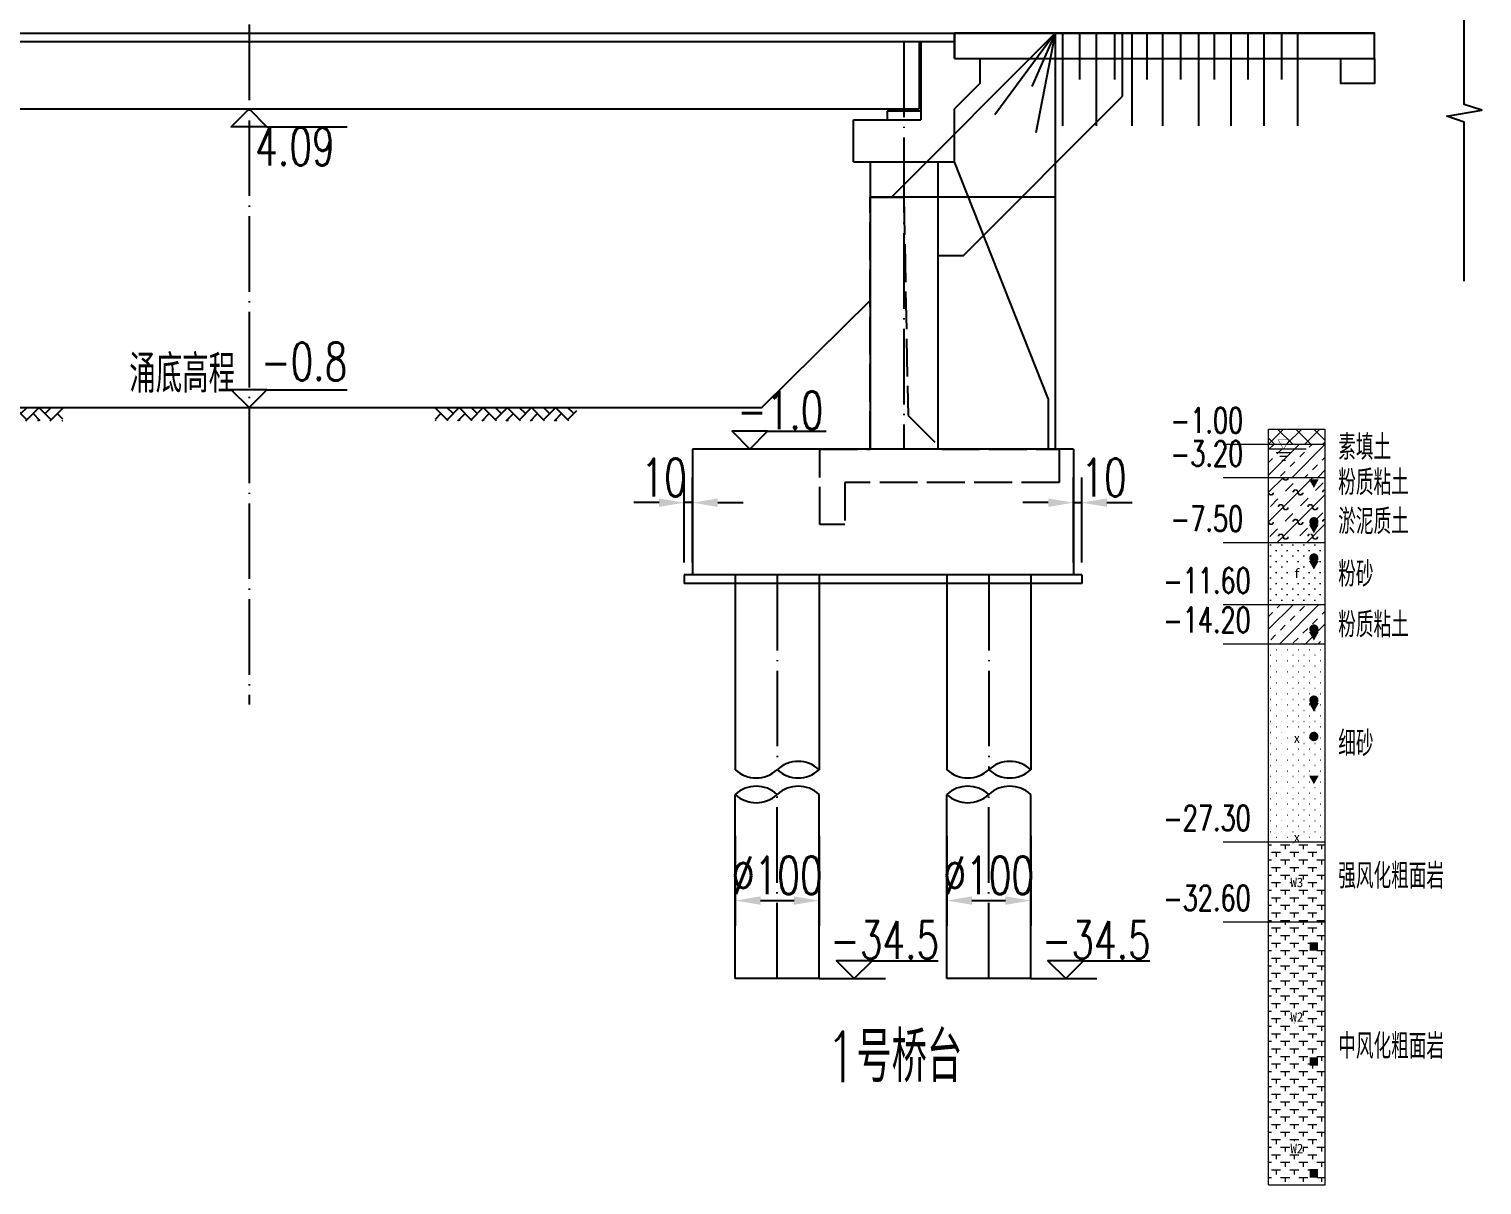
# Model space of a CAD drawing. Header units: millimetres. Extents: x -51 to 12129, y -1309 to -715.
# Drawn here: x 71.5 to 186.8, y -869.6 to -777.8 of the extents above; entities that cross this region are included whole.
import ezdxf
from ezdxf.enums import TextEntityAlignment as Align

# ---------------------------------------------------------------- set-up
doc = ezdxf.new("R2010")
doc.units = ezdxf.units.MM
doc.header["$LTSCALE"] = 0.25
doc.linetypes.add('ACAD_ISO02W100', pattern=[15, 12, -3])
doc.linetypes.add('ACAD_ISO04W100', pattern=[30, 24, -3, 0, -3])
doc.layers.add('zhubase', color=7, linetype='Continuous', lineweight=0)
doc.layers.add('分层图例', color=7, linetype='Continuous', lineweight=13)
for name, color, linetype in [('中心线', 3, 'ACAD_ISO04W100'), ('尺寸标注', 2, 'Continuous'), ('文字', 7, 'Continuous'), ('文字字符', 7, 'Continuous'), ('标注', 4, 'Continuous'), ('次轮廓线', 7, 'Continuous'), ('虚线', 2, 'ACAD_ISO02W100'), ('轮廓线', 1, 'Continuous')]:
    doc.layers.add(name, color=color, linetype=linetype)
doc.styles.add('KT_宋体', font='宋体', dxfattribs={"height": 3})
doc.styles.get("Standard").update_dxf_attribs({"font": 'simplex1.shx', "width": 0.7, "bigfont": 'hztxt.shx'})
doc.dimstyles.new('比例1：150', dxfattribs={"dimtxt": 3, "dimasz": 2, "dimexe": 2, "dimexo": 1, "dimgap": 0.5, "dimtad": 1, "dimlfac": 15, "dimzin": 13, "dimdsep": 46, "dimtxsty": 'Standard', "dimcen": -0.09, "dimclrd": 256, "dimclre": 256, "dimclrt": 7, "dimaunit": 1, "dimadec": 0, "dimazin": 2, "dimtfac": 0.0005, "dimtix": 1, "dimtmove": 2, "dimatfit": 3, "dimfxl": 0, "dimtolj": 1, "dimtzin": 13, "dimarcsym": 0})
pattern_1 = [(45, (154.266, -869.5982), (-1.018234, 1.018234), []), (45, (155.2843, -869.5982), (-1.018234, 1.018234), [0.54, -0.54])]
pattern_2 = [(0, (154.266, -869.59816), (0.438, 0.438), [0.0219, -0.8541]), (0, (154.266, -869.57626), (0.438, 0.438), [0.0219, -0.8541])]
pattern_3 = [(0, (154.266, -869.59816), (0.72, 0.6), [0.72, -0.72]), (270, (154.626, -869.5982), (1.44, -3e-16), [0.36, -0.84]), (270, (155.346, -868.9982), (1.44, -3e-16), [0.36, -0.84])]

# ---------------------------------------------------------------- blocks, each defined once
blk = doc.blocks.new('*D1258')
at = {"layer": 'Defpoints', "color": 0}
for p in [(123.48, -815.44), (123.48, -821.18), (124.14, -821.18)]:
    blk.add_point(p, dxfattribs=at)
at = {"layer": '标注', "lineweight": -2}
for p, q in [((123.48, -820.18), (123.48, -813.44)), ((124.14, -820.18), (124.14, -813.44)), ((121.48, -815.44), (119.48, -815.44)), ((124.14, -815.44), (123.48, -815.44)), ((126.14, -815.44), (128.14, -815.44))]:
    blk.add_line(p, q, dxfattribs=at)
at = {"layer": '标注'}
for points in [[(121.48, -815.11), (121.48, -815.78), (123.48, -815.44)], [(126.14, -815.11), (126.14, -815.78), (124.14, -815.44)]]:
    blk.add_solid(points, dxfattribs=at)
at = {"layer": '标注', "color": 7, "insert": (121.88, -813.44), "char_height": 3, "attachment_point": 5}
blk.add_mtext('\\A1;10', dxfattribs=at)
blk = doc.blocks.new('*D1205')
at = {"layer": 'Defpoints', "color": 0}
for p in [(155.03, -815.44), (154.37, -821.18), (155.03, -821.18)]:
    blk.add_point(p, dxfattribs=at)
at = {"layer": '标注', "lineweight": -2}
for p, q in [((154.37, -820.18), (154.37, -813.44)), ((155.03, -820.18), (155.03, -813.44)), ((152.37, -815.44), (150.37, -815.44)), ((154.37, -815.44), (155.03, -815.44)), ((157.03, -815.44), (159.03, -815.44))]:
    blk.add_line(p, q, dxfattribs=at)
at = {"layer": '标注'}
for points in [[(152.37, -815.11), (152.37, -815.78), (154.37, -815.44)], [(157.03, -815.11), (157.03, -815.78), (155.03, -815.44)]]:
    blk.add_solid(points, dxfattribs=at)
at = {"layer": '标注', "color": 7, "insert": (156.8, -813.44), "char_height": 3, "attachment_point": 5}
blk.add_mtext('\\A1;10', dxfattribs=at)
blk = doc.blocks.new('*D1208')
at = {"layer": 'Defpoints', "color": 0}
for p in [(127.53, -840.9), (134.19, -840.9), (134.19, -847.03)]:
    blk.add_point(p, dxfattribs=at)
at = {"layer": '标注', "lineweight": -2}
for p, q in [((127.53, -841.9), (127.53, -849.03)), ((134.19, -841.9), (134.19, -849.03)), ((129.53, -847.03), (132.19, -847.03))]:
    blk.add_line(p, q, dxfattribs=at)
at = {"layer": '标注'}
for points in [[(129.53, -846.69), (129.53, -847.36), (127.53, -847.03)], [(132.19, -846.69), (132.19, -847.36), (134.19, -847.03)]]:
    blk.add_solid(points, dxfattribs=at)
at = {"layer": '标注', "color": 7, "insert": (130.86, -845.03), "char_height": 3, "attachment_point": 5}
blk.add_mtext('\\A1;%%C100', dxfattribs=at)
blk = doc.blocks.new('*D1209')
at = {"layer": 'Defpoints', "color": 0}
for p in [(144.32, -840.9), (150.98, -840.9), (150.98, -847.03)]:
    blk.add_point(p, dxfattribs=at)
at = {"layer": '标注', "lineweight": -2}
for p, q in [((144.32, -841.9), (144.32, -849.03)), ((150.98, -841.9), (150.98, -849.03)), ((146.32, -847.03), (148.98, -847.03))]:
    blk.add_line(p, q, dxfattribs=at)
at = {"layer": '标注'}
for points in [[(146.32, -846.69), (146.32, -847.36), (144.32, -847.03)], [(148.98, -846.69), (148.98, -847.36), (150.98, -847.03)]]:
    blk.add_solid(points, dxfattribs=at)
at = {"layer": '标注', "color": 7, "insert": (147.65, -845.03), "char_height": 3, "attachment_point": 5}
blk.add_mtext('\\A1;%%C100', dxfattribs=at)

msp = doc.modelspace()

# ---------------------------------------------------------------- hatches: boundary and pattern name
at = {"layer": '分层图例'}
h = msp.add_hatch(dxfattribs=at)
h.set_pattern_fill('素填土', scale=0.09, style=0)
h.set_pattern_definition([(45, (154.266, -869.5982), (-0.720019, 0.720019), []), (135, (155.706, -869.5982), (-0.720019, -0.720019), [])])
h.paths.add_polyline_path([(169.86598, -810.79816), (169.86598, -809.59816), (174.36598, -809.59816), (174.36598, -810.79816)], flags=0)
h = msp.add_hatch(dxfattribs=at)
h.set_pattern_fill('粉质粘土', scale=0.09, style=0)
h.set_pattern_definition(pattern_1)
h.paths.add_polyline_path([(169.86598, -813.43816), (169.86598, -810.79816), (174.36598, -810.79816), (174.36598, -813.43816)], flags=0)
h = msp.add_hatch(dxfattribs=at)
h.set_pattern_fill('淤泥质粉质粘土', scale=0.039, style=0)
h.set_pattern_definition([(45, (154.2777, -869.5316), (1e-16, 2.339647), [0, -1.65438]), (45, (154.2921, -869.5007), (1e-16, 2.339647), [0, -1.65438]), (45, (154.3245, -869.4617), (1e-16, 2.339647), [0, -1.65438]), (45, (154.3635, -869.4293), (1e-16, 2.339647), [0, -1.65438]), (45, (154.4122, -869.4094), (1e-16, 2.339647), [0, -1.65438]), (45, (154.461, -869.4032), (1e-16, 2.339647), [0, -1.65438]), (45, (154.5097, -869.4094), (1e-16, 2.339647), [0, -1.65438]), (45, (154.5585, -869.4293), (1e-16, 2.339647), [0, -1.65438]), (45, (154.5975, -869.4617), (1e-16, 2.339647), [0, -1.65438]), (45, (154.6299, -869.5007), (1e-16, 2.339647), [0, -1.65438]), (45, (154.6443, -869.5316), (1e-16, 2.339647), [0, -1.65438]), (45, (154.656, -869.5982), (1e-16, 2.339647), [0, -1.65438]), (45, (154.6677, -869.6647), (1e-16, 2.339647), [0, -1.65438]), (45, (154.6821, -869.6957), (1e-16, 2.339647), [0, -1.65438]), (45, (154.7145, -869.7347), (1e-16, 2.339647), [0, -1.65438]), (45, (154.7535, -869.767), (1e-16, 2.339647), [0, -1.65438]), (45, (154.8022, -869.787), (1e-16, 2.339647), [0, -1.65438]), (45, (154.851, -869.7932), (1e-16, 2.339647), [0, -1.65438]), (45, (154.8997, -869.787), (1e-16, 2.339647), [0, -1.65438]), (45, (154.9485, -869.767), (1e-16, 2.339647), [0, -1.65438]), (45, (154.9875, -869.7347), (1e-16, 2.339647), [0, -1.65438]), (45, (155.0199, -869.6957), (1e-16, 2.339647), [0, -1.65438]), (45, (155.0343, -869.6647), (1e-16, 2.339647), [0, -1.65438]), (45, (154.656, -869.5982), (-1.169823, 1.169823), []), (45, (155.9204, -869.5982), (-1.169823, 1.169823), [0.858, -0.858])])
h.paths.add_polyline_path([(169.86598, -818.59816), (169.86598, -813.43816), (174.36598, -813.43816), (174.36598, -818.59816)], flags=0)
h = msp.add_hatch(dxfattribs=at)
h.set_pattern_fill('粉砂', scale=0.1095, style=0)
h.set_pattern_definition([(0, (154.266, -869.59816), (0.438, 0.438), [0, -0.876])])
h.paths.add_polyline_path([(169.86598, -823.51816), (169.86598, -818.59816), (174.36598, -818.59816), (174.36598, -823.51816)])
h.paths.add_polyline_path([(171.6941, -820.53316), (172.53785, -820.53316), (172.53785, -821.58316), (171.6941, -821.58316)], flags=16)
h = msp.add_hatch(dxfattribs=at)
h.set_pattern_fill('粉质粘土', scale=0.09, style=0)
h.set_pattern_definition(pattern_1)
h.paths.add_polyline_path([(169.86598, -826.63816), (169.86598, -823.51816), (174.36598, -823.51816), (174.36598, -826.63816)], flags=0)
h = msp.add_hatch(dxfattribs=at)
h.set_pattern_fill('细砂', scale=0.1095, style=0)
h.set_pattern_definition(pattern_2)
h.paths.add_polyline_path([(169.86598, -841.63816), (169.86598, -826.63816), (174.36598, -826.63816), (174.36598, -841.63816)])
h.paths.add_polyline_path([(171.6941, -833.61316), (172.53785, -833.61316), (172.53785, -834.66316), (171.6941, -834.66316)], flags=16)
h = msp.add_hatch(dxfattribs=at)
h.set_pattern_fill('细砂', scale=0.1095, style=0)
h.set_pattern_definition(pattern_2)
h.paths.add_polyline_path([(169.86598, -842.35816), (169.86598, -841.63816), (174.36598, -841.63816), (174.36598, -842.35816)])
h.paths.add_polyline_path([(171.6941, -841.47316), (172.53785, -841.47316), (172.53785, -842.52316), (171.6941, -842.52316)])
h = msp.add_hatch(dxfattribs=at)
h.set_pattern_fill('粗面岩', scale=0.06, style=0)
h.set_pattern_definition(pattern_3)
h.paths.add_polyline_path([(169.86598, -848.71816), (169.86598, -842.35816), (174.36598, -842.35816), (174.36598, -848.71816)])
h.paths.add_polyline_path([(171.63598, -845.01316), (172.59598, -845.01316), (172.59598, -846.06316), (171.63598, -846.06316)], flags=16)
h = msp.add_hatch(dxfattribs=at)
h.set_pattern_fill('粗面岩', scale=0.06, style=0)
h.set_pattern_definition(pattern_3)
h.paths.add_polyline_path([(169.86598, -863.71816), (169.86598, -848.71816), (174.36598, -848.71816), (174.36598, -863.71816)])
h.paths.add_polyline_path([(171.63598, -855.69316), (172.59598, -855.69316), (172.59598, -856.74316), (171.63598, -856.74316)], flags=16)
h = msp.add_hatch(dxfattribs=at)
h.set_pattern_fill('粗面岩', scale=0.06, style=0)
h.set_pattern_definition(pattern_3)
h.paths.add_polyline_path([(169.86598, -869.59816), (169.86598, -863.71816), (174.36598, -863.71816), (174.36598, -869.59816)])
h.paths.add_polyline_path([(171.63598, -866.13316), (172.59598, -866.13316), (172.59598, -867.18316), (171.63598, -867.18316)], flags=16)
at = {"layer": '虚线'}
h = msp.add_hatch(dxfattribs=at)
h.set_pattern_fill('AR-HBONE', color=256, scale=0.006667, style=0)
h.set_pattern_definition([(45, (-80.5373, -361.04064), (9e-17, 0.957894), [2.032, -0.6773333]), (135, (-80.05836, -360.5617), (9e-17, 0.957894), [2.032, -0.6773333])])
h.paths.add_polyline_path([(74.12886, -807.88935), (62.89086, -807.88935), (62.89086, -808.94215), (74.12886, -808.94215)])
h = msp.add_hatch(dxfattribs=at)
h.set_pattern_fill('AR-HBONE', color=256, scale=0.006667, style=0)
h.set_pattern_definition([(135, (258.3794, -361.04064), (-9e-17, 0.957894), [2.032, -0.6773333]), (45, (257.90046, -360.5617), (-9e-17, 0.957894), [2.032, -0.6773333])])
h.paths.add_polyline_path([(103.71324, -807.88935), (114.95124, -807.88935), (114.95124, -808.94215), (103.71324, -808.94215)])

# ---------------------------------------------------------------- linework, layer by layer
for p, q in [((139.92105, -791.18268), (152.92105, -778.18268)), ((139.92105, -791.18268), (152.92105, -778.18268)), ((152.92105, -778.18268), (152.92105, -811.18268)), ((152.92105, -778.18268), (152.92105, -811.18268)), ((90.33526, -785.59689), (96.7202, -785.59689)), ((152.92105, -791.18268), (138.25438, -791.18268)), ((152.92105, -791.18268), (138.25438, -791.18268)), ((90.33526, -806.47513), (96.7202, -806.47513)), ((130.09472, -809.76847), (134.73115, -809.76847)), ((138.38831, -851.79797), (143.64651, -851.79797)), ((155.18017, -851.79797), (160.43838, -851.79797))]:
    msp.add_line(p, q)
at = {"color": 7, "lineweight": 13}
for p, q in [((169.86598, -869.59816), (169.86598, -809.59816)), ((169.86598, -809.59816), (174.36598, -809.59816)), ((174.36598, -869.59816), (174.36598, -809.59816))]:
    msp.add_line(p, q, dxfattribs=at)
at = {"ltscale": 2}
msp.add_lwpolyline([(185.40949, -797.86601), (185.40949, -785.23268), (184.00949, -784.76601), (186.80949, -784.29935), (185.40949, -783.83268), (185.40949, -771.19935)], dxfattribs=at)
at = {"layer": 'zhubase', "color": 7}
for p, q in [((166.26598, -810.79816), (169.86598, -810.79816)), ((166.26598, -813.43816), (169.86598, -813.43816)), ((166.26598, -818.59816), (169.86598, -818.59816)), ((166.26598, -823.51816), (169.86598, -823.51816)), ((166.26598, -826.63816), (169.86598, -826.63816)), ((166.26598, -842.35816), (169.86598, -842.35816)), ((166.26598, -848.71816), (169.86598, -848.71816))]:
    msp.add_line(p, q, dxfattribs=at)
at = {"layer": 'zhubase', "color": 7, "lineweight": 13}
for p, q in [((169.86598, -811.15816), (172.86598, -811.15816)), ((170.46598, -811.45816), (171.66598, -811.45816)), ((170.76598, -811.75816), (171.36598, -811.75816)), ((170.91598, -812.05816), (171.21598, -812.05816))]:
    msp.add_line(p, q, dxfattribs=at)
at = {"layer": '中心线'}
for p, q in [((88.92105, -777.49925), (88.92105, -831.45102)), ((140.92105, -778.84935), (140.92105, -811.18268)), ((130.85845, -821.18268), (130.85845, -836.19665)), ((147.65032, -821.18268), (147.65032, -836.63819)), ((130.85845, -853.21218), (130.85845, -838.60421)), ((147.65032, -853.21218), (147.65032, -838.60421))]:
    msp.add_line(p, q, dxfattribs=at)
at = {"layer": '分层图例', "color": 7, "lineweight": 13}
for p, q in [((169.86598, -810.79816), (174.36598, -810.79816)), ((169.86598, -813.43816), (174.36598, -813.43816)), ((169.86598, -818.59816), (174.36598, -818.59816)), ((169.86598, -823.51816), (174.36598, -823.51816)), ((169.86598, -826.63816), (174.36598, -826.63816)), ((169.86598, -842.35816), (174.36598, -842.35816)), ((169.86598, -848.71816), (174.36598, -848.71816)), ((169.86598, -869.59816), (174.36598, -869.59816))]:
    msp.add_line(p, q, dxfattribs=at)
at = {"layer": '尺寸标注', "linetype": 'Continuous'}
for p, q in [((152.92105, -778.18268), (148.14322, -784.66177)), ((152.92105, -778.18268), (151.06852, -782.39667)), ((152.92105, -778.18268), (151.37728, -786.08351)), ((153.5031, -778.18474), (153.5031, -785.52284)), ((154.86483, -778.18371), (154.86483, -781.85276)), ((156.17639, -778.18474), (156.17639, -785.52284)), ((157.62324, -778.18474), (157.62324, -781.85379)), ((159.00233, -778.18474), (159.00233, -785.52284)), ((160.19816, -778.18371), (160.19816, -781.85276)), ((161.45527, -778.18474), (161.45527, -785.52284)), ((162.86851, -778.18474), (162.86851, -781.85379)), ((164.31536, -778.18474), (164.31536, -785.52284)), ((165.55891, -778.18474), (165.55891, -781.85379)), ((166.87023, -778.18474), (166.87023, -785.52284)), ((168.22558, -778.18474), (168.22558, -781.85379)), ((169.49287, -778.18474), (169.49287, -785.52284)), ((170.89225, -778.18474), (170.89225, -781.85379)), ((172.15953, -778.18474), (172.15953, -785.52284))]:
    msp.add_line(p, q, dxfattribs=at)
at = {"layer": '标注'}
for p, q in [((134.19178, -853.21218), (139.44125, -853.21218)), ((150.98365, -853.21218), (156.23311, -853.21218))]:
    msp.add_line(p, q, dxfattribs=at)
at = {"layer": '标注', "linetype": 'ACAD_ISO02W100'}
msp.add_lwpolyline([(138.23438, -791.18268), (140.90105, -791.18268), (141.24772, -808.51601), (143.91438, -811.18268), (153.24772, -811.18268), (153.24772, -813.84935), (136.23438, -813.84935), (136.23438, -817.18268), (134.23438, -817.18268), (134.23438, -811.18268), (138.23438, -811.18268)], close=True, dxfattribs=at)
at = {"layer": '标注'}
for centre, start, end in [((132.52512, -838.42879), 47.0529015, 132.9470985), ((149.31698, -838.42879), 47.0529015, 132.9470985), ((129.19178, -834.8476), 227.0529015, 312.9470985), ((132.52512, -834.8476), 227.0529015, 312.9470985), ((145.98365, -834.8476), 227.0529015, 312.9470985), ((149.31698, -834.8476), 227.0529015, 312.9470985), ((129.19178, -840.3948), 47.0529015, 132.9470985), ((129.19178, -836.81361), 227.0529015, 312.9470985), ((132.52512, -840.3948), 47.0529015, 132.9470985), ((145.98365, -840.3948), 47.0529015, 132.9470985), ((145.98365, -836.81361), 227.0529015, 312.9470985), ((149.31698, -840.3948), 47.0529015, 132.9470985)]:
    msp.add_arc(centre, 2.44622, start, end, dxfattribs=at)
at = {"layer": '次轮廓线'}
for points in [[(90.33526, -785.59689), (87.50684, -785.59689), (88.92105, -784.18268)], [(90.33526, -806.47513), (87.50684, -806.47513), (88.92105, -807.88935)], [(130.09472, -809.76847), (127.2663, -809.76847), (128.68051, -811.18268)], [(138.38831, -851.79797), (135.55988, -851.79797), (136.97409, -853.21218)], [(155.18017, -851.79797), (152.35175, -851.79797), (153.76596, -853.21218)]]:
    msp.add_lwpolyline(points, close=True, dxfattribs=at)
at = {"layer": '轮廓线'}
for p, q in [((32.90105, -778.18268), (178.27438, -778.18268)), ((144.94105, -780.18268), (144.94105, -778.18268)), ((144.94105, -780.18268), (144.94105, -778.18268)), ((158.27438, -783.18268), (158.27438, -778.18268)), ((32.90105, -778.84935), (144.94105, -778.84935)), ((142.12105, -778.84935), (142.12105, -784.18268)), ((142.25438, -778.84935), (142.25438, -785.04935)), ((144.94105, -780.18268), (146.94105, -780.18268)), ((144.94105, -780.18268), (146.94105, -780.18268)), ((146.94105, -780.18268), (146.94105, -782.18268)), ((146.94105, -782.18268), (144.94105, -784.18268)), ((145.60772, -795.84935), (158.27438, -783.18268)), ((35.72105, -784.18268), (142.12105, -784.18268)), ((139.58772, -784.36935), (139.58772, -785.04935)), ((142.25438, -784.36935), (139.58772, -784.36935)), ((144.94105, -788.38268), (144.94105, -784.18268)), ((136.92105, -785.04935), (142.25438, -785.04935)), ((136.92105, -788.38268), (136.92105, -785.04935)), ((136.92105, -788.38268), (144.94105, -788.38268)), ((138.23438, -788.38268), (138.23438, -811.18268)), ((143.60772, -788.38268), (143.60772, -811.18268)), ((152.36705, -807.18268), (144.94105, -788.38268)), ((145.60772, -795.84935), (143.60772, -795.84935)), ((129.63438, -807.88935), (138.25438, -799.36935)), ((152.36705, -807.18268), (152.36705, -811.18268)), ((48.20772, -807.88935), (129.63438, -807.88935)), ((154.36705, -811.18268), (124.14172, -811.18268)), ((124.14172, -811.18268), (124.14172, -821.18268)), ((154.36705, -811.18268), (154.36705, -821.18268)), ((155.03372, -821.18268), (123.47505, -821.18268)), ((123.47505, -821.18268), (123.47505, -821.84935)), ((127.52512, -821.18268), (127.52512, -836.63819)), ((134.19178, -821.18268), (134.19178, -836.63819)), ((144.31698, -821.18268), (144.31698, -836.63819)), ((150.98365, -821.18268), (150.98365, -836.63819)), ((155.03372, -821.18268), (155.03372, -821.84935)), ((155.03372, -821.84935), (123.47505, -821.84935)), ((127.52512, -853.21218), (127.52512, -838.60421)), ((134.19178, -853.21218), (134.19178, -838.60421)), ((144.31698, -853.21218), (144.31698, -838.60421)), ((150.98365, -853.21218), (150.98365, -838.60421)), ((134.19178, -853.21218), (127.52512, -853.21218)), ((150.98365, -853.21218), (144.31698, -853.21218))]:
    msp.add_line(p, q, dxfattribs=at)
for points in [[(144.94105, -780.18268), (178.27438, -780.18268), (178.27438, -778.18268), (144.94105, -778.18268)], [(175.60772, -780.18268), (178.27438, -780.18268), (178.27438, -782.18268), (175.60772, -782.18268)], [(140.25438, -784.18268), (141.58772, -784.18268), (141.58772, -784.36935), (140.25438, -784.36935)]]:
    msp.add_lwpolyline(points, close=True, dxfattribs=at)

# ---------------------------------------------------------------- texts
at = {"width": 0.7}
msp.add_text('1号桥台', height=4, dxfattribs=at).set_placement((140.14834, -861.42945), align=Align.CENTER)
at = {"layer": 'zhubase', "color": 7, "width": 0.7}
for s, p in [('-1.00', (164.97259, -810.50713)), ('-3.20', (164.97259, -813.14713)), ('-7.50', (164.97259, -818.30713)), ('-11.60', (164.97259, -823.22713)), ('-14.20', (164.97259, -826.34713)), ('-27.30', (164.97259, -842.06713)), ('-32.60', (164.97259, -848.42713))]:
    msp.add_text(s, height=2, dxfattribs=at).set_placement(p, align=Align.BOTTOM_CENTER)
at = {"layer": 'zhubase', "color": 7, "style": 'KT_宋体'}
msp.add_text('▽', height=0.75, dxfattribs=at).set_placement((171.06598, -811.39816), align=Align.BOTTOM_CENTER)
for s, p in [('▼', (173.46598, -813.61816)), ('●', (173.46598, -816.67816)), ('▼', (173.46598, -817.21816)), ('▼', (173.46598, -820.09816)), ('●', (173.46598, -819.55816)), ('▼', (173.46598, -825.73816)), ('●', (173.46598, -825.19816)), ('▼', (173.46598, -831.37816)), ('●', (173.46598, -830.83816)), ('●', (173.46598, -833.71816)), ('▼', (173.46598, -837.13816)), ('■', (173.46598, -850.39816)), ('■', (173.46598, -859.51816)), ('■', (173.46598, -868.39816))]:
    msp.add_text(s, height=0.6, dxfattribs=at).set_placement(p, align=Align.TOP_CENTER)
at = {"layer": 'zhubase', "color": 7, "char_height": 2, "width": 10, "attachment_point": 1}
for s, insert in [('素填土', (175.40112, -810.04506)), ('粉质粘土', (175.40112, -812.84156)), ('淤泥质土', (175.40112, -815.94139)), ('粉砂', (175.40112, -820.11831)), ('粉质粘土', (175.40112, -824.13256)), ('细砂', (175.40112, -833.55831)), ('强风化粗面岩', (175.40112, -844.07122)), ('中风化粗面岩', (175.40112, -857.58772))]:
    msp.add_mtext(s, dxfattribs=dict(at, insert=insert))
at = {"layer": '分层图例', "color": 7, "style": 'KT_宋体'}
for s, p in [('f', (172.11598, -821.05816)), ('x', (172.11598, -834.13816)), ('x', (172.11598, -841.99816)), ('W3', (172.11598, -845.58316)), ('W2', (172.11598, -856.26316)), ('W2', (172.11598, -866.70316))]:
    msp.add_text(s, height=0.75, dxfattribs=at).set_placement(p, align=Align.MIDDLE_CENTER)
at = {"layer": '文字', "width": 0.7}
for s, p in [('-1.0', (131.10292, -808.11867)), ('-34.5', (139.3965, -850.14818)), ('-34.5', (156.18837, -850.14818))]:
    msp.add_text(s, height=3, dxfattribs=at).set_placement(p, align=Align.MIDDLE_CENTER)
at = {"layer": '文字字符', "width": 0.7}
for s, p in [('4.09', (92.56446, -787.16753)), ('-0.8', (93.30018, -804.2347))]:
    msp.add_text(s, height=3, dxfattribs=at).set_placement(p, align=Align.MIDDLE_CENTER)
msp.add_text('涌底高程', height=3, dxfattribs=at).set_placement((83.61438, -805.06074), align=Align.MIDDLE)

# ---------------------------------------------------------------- dimensions: what is measured, and where the dimension line sits
at = {"layer": '标注'}
dim = msp.add_linear_dim(base=(123.47505, -815.44493), p1=(124.14172, -821.18268), p2=(123.47505, -821.18268), dimstyle='比例1：150', dxfattribs=at)
dim.commit()
dim.dimension.update_dxf_attribs({"geometry": '*D1258', "text_midpoint": (121.88146, -813.44493), "dimtype": 160})
dim = msp.add_linear_dim(base=(155.03372, -815.44493), p1=(154.36705, -821.18268), p2=(155.03372, -821.18268), angle=180, dimstyle='比例1：150', dxfattribs=at)
dim.commit()
dim.dimension.update_dxf_attribs({"geometry": '*D1205', "text_midpoint": (156.80213, -813.44493), "dimtype": 160})
for base, p1, p2, picture, middle in [((134.19178, -847.02565), (127.52512, -840.90355), (134.19178, -840.90355), '*D1208', (130.85845, -845.02565)), ((150.98365, -847.02565), (144.31698, -840.90355), (150.98365, -840.90355), '*D1209', (147.65032, -845.02565))]:
    dim = msp.add_linear_dim(base=base, p1=p1, p2=p2, text='%%C100', dimstyle='比例1：150', dxfattribs=at)
    dim.commit()
    dim.dimension.update_dxf_attribs({"geometry": picture, "text_midpoint": middle})

doc.saveas('drawing.dxf')
